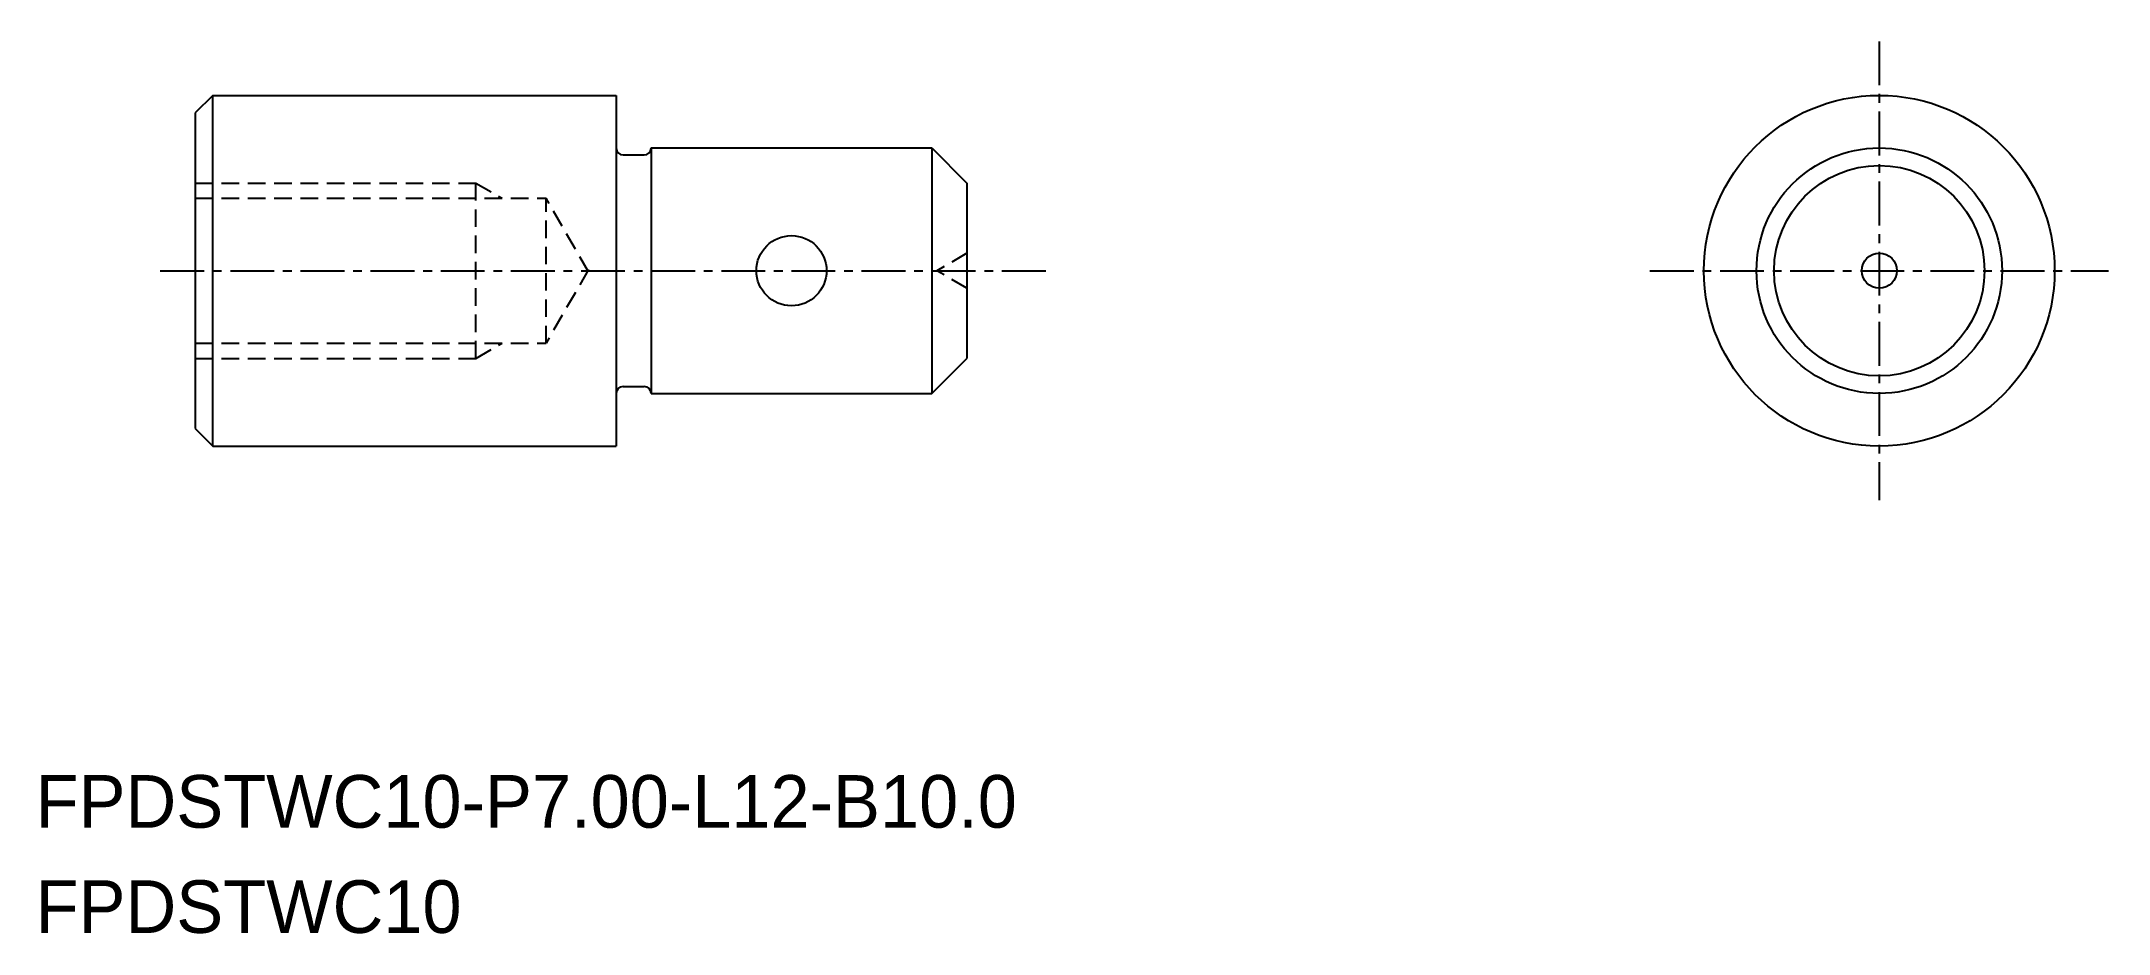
# Model space of a CAD drawing. Extents: x -1421 to -1362, y -537.6 to -512.2.
import ezdxf

# ---------------------------------------------------------------- set-up
doc = ezdxf.new("R2010")
doc.units = 0
doc.linetypes.add('CENTER', pattern=[2, 1.25, -0.25, 0.25, -0.25])
doc.linetypes.add('DASHED', pattern=[0.75, 0.5, -0.25])
doc.layers.get('0').update_dxf_attribs({"linetype": 'CONTINUOUS'})
doc.layers.add('CENTER', color=1, linetype='CENTER')

msp = doc.modelspace()

# ---------------------------------------------------------------- linework, layer by layer
at = {"color": 7, "linetype": 'CONTINUOUS'}
for p, q in [((-1416.097, -513.698), (-1416.597, -514.198)), ((-1416.097, -513.698), (-1404.597, -513.698)), ((-1416.097, -523.698), (-1416.097, -513.698)), ((-1404.597, -513.698), (-1404.597, -523.698)), ((-1416.597, -514.198), (-1416.597, -523.198)), ((-1403.597, -515.198), (-1395.597, -515.198)), ((-1395.597, -515.198), (-1394.597, -516.198)), ((-1394.597, -516.198), (-1394.597, -521.198)), ((-1395.597, -522.198), (-1394.597, -521.198)), ((-1403.597, -522.198), (-1395.597, -522.198)), ((-1416.597, -523.198), (-1416.097, -523.698)), ((-1416.097, -523.698), (-1404.597, -523.698))]:
    msp.add_line(p, q, dxfattribs=at)
for p, q in [((-1403.597, -515.198), (-1403.597, -522.198)), ((-1395.597, -515.198), (-1395.597, -522.198))]:
    msp.add_line(p, q)
at = {"linetype": 'CONTINUOUS'}
for p, q in [((-1404.397, -515.398), (-1403.797, -515.398)), ((-1404.397, -521.998), (-1403.797, -521.998))]:
    msp.add_line(p, q, dxfattribs=at)
at = {"color": 3, "linetype": 'DASHED'}
for p, q in [((-1416.597, -516.198), (-1408.597, -516.198)), ((-1408.597, -521.198), (-1408.597, -516.198)), ((-1408.597, -516.198), (-1407.848, -516.631)), ((-1416.597, -516.631), (-1406.597, -516.631)), ((-1406.597, -520.765), (-1406.597, -516.631)), ((-1405.385, -518.731), (-1406.597, -516.631)), ((-1405.385, -518.665), (-1406.597, -520.765)), ((-1394.597, -518.198), (-1395.45, -518.698)), ((-1394.597, -519.198), (-1395.45, -518.698)), ((-1416.597, -520.765), (-1406.597, -520.765)), ((-1408.597, -521.198), (-1407.848, -520.765)), ((-1416.597, -521.198), (-1408.597, -521.198))]:
    msp.add_line(p, q, dxfattribs=at)
at = {"linetype": 'CONTINUOUS'}
for centre, radius in [((-1368.578, -518.698), 5), ((-1368.578, -518.698), 3.5), ((-1368.578, -518.698), 3), ((-1399.597, -518.698), 1), ((-1368.578, -518.698), 0.5)]:
    msp.add_circle(centre, radius, dxfattribs=at)
for centre, start, end in [((-1404.397, -515.198), 180, 270), ((-1403.797, -515.198), 270, 360), ((-1404.397, -522.198), 90, 180), ((-1403.797, -522.198), 0, 90)]:
    msp.add_arc(centre, 0.2, start, end, dxfattribs=at)
at = {"color": 7, "linetype": 'CONTINUOUS'}
msp.add_point((-1416.597, -518.698), dxfattribs=at)
at = {"layer": 'CENTER', "color": 1, "linetype": 'CENTER'}
for p, q in [((-1368.578, -512.158), (-1368.578, -525.238)), ((-1417.597, -518.698), (-1392.172, -518.698)), ((-1375.118, -518.698), (-1362.038, -518.698))]:
    msp.add_line(p, q, dxfattribs=at)

# ---------------------------------------------------------------- texts
for s, p in [('FPDSTWC10-P7.00-L12-B10.0', (-1421.152, -534.58)), ('FPDSTWC10', (-1421.152, -537.58))]:
    msp.add_text(s, height=1.5).set_placement(p)

doc.saveas('drawing.dxf')
